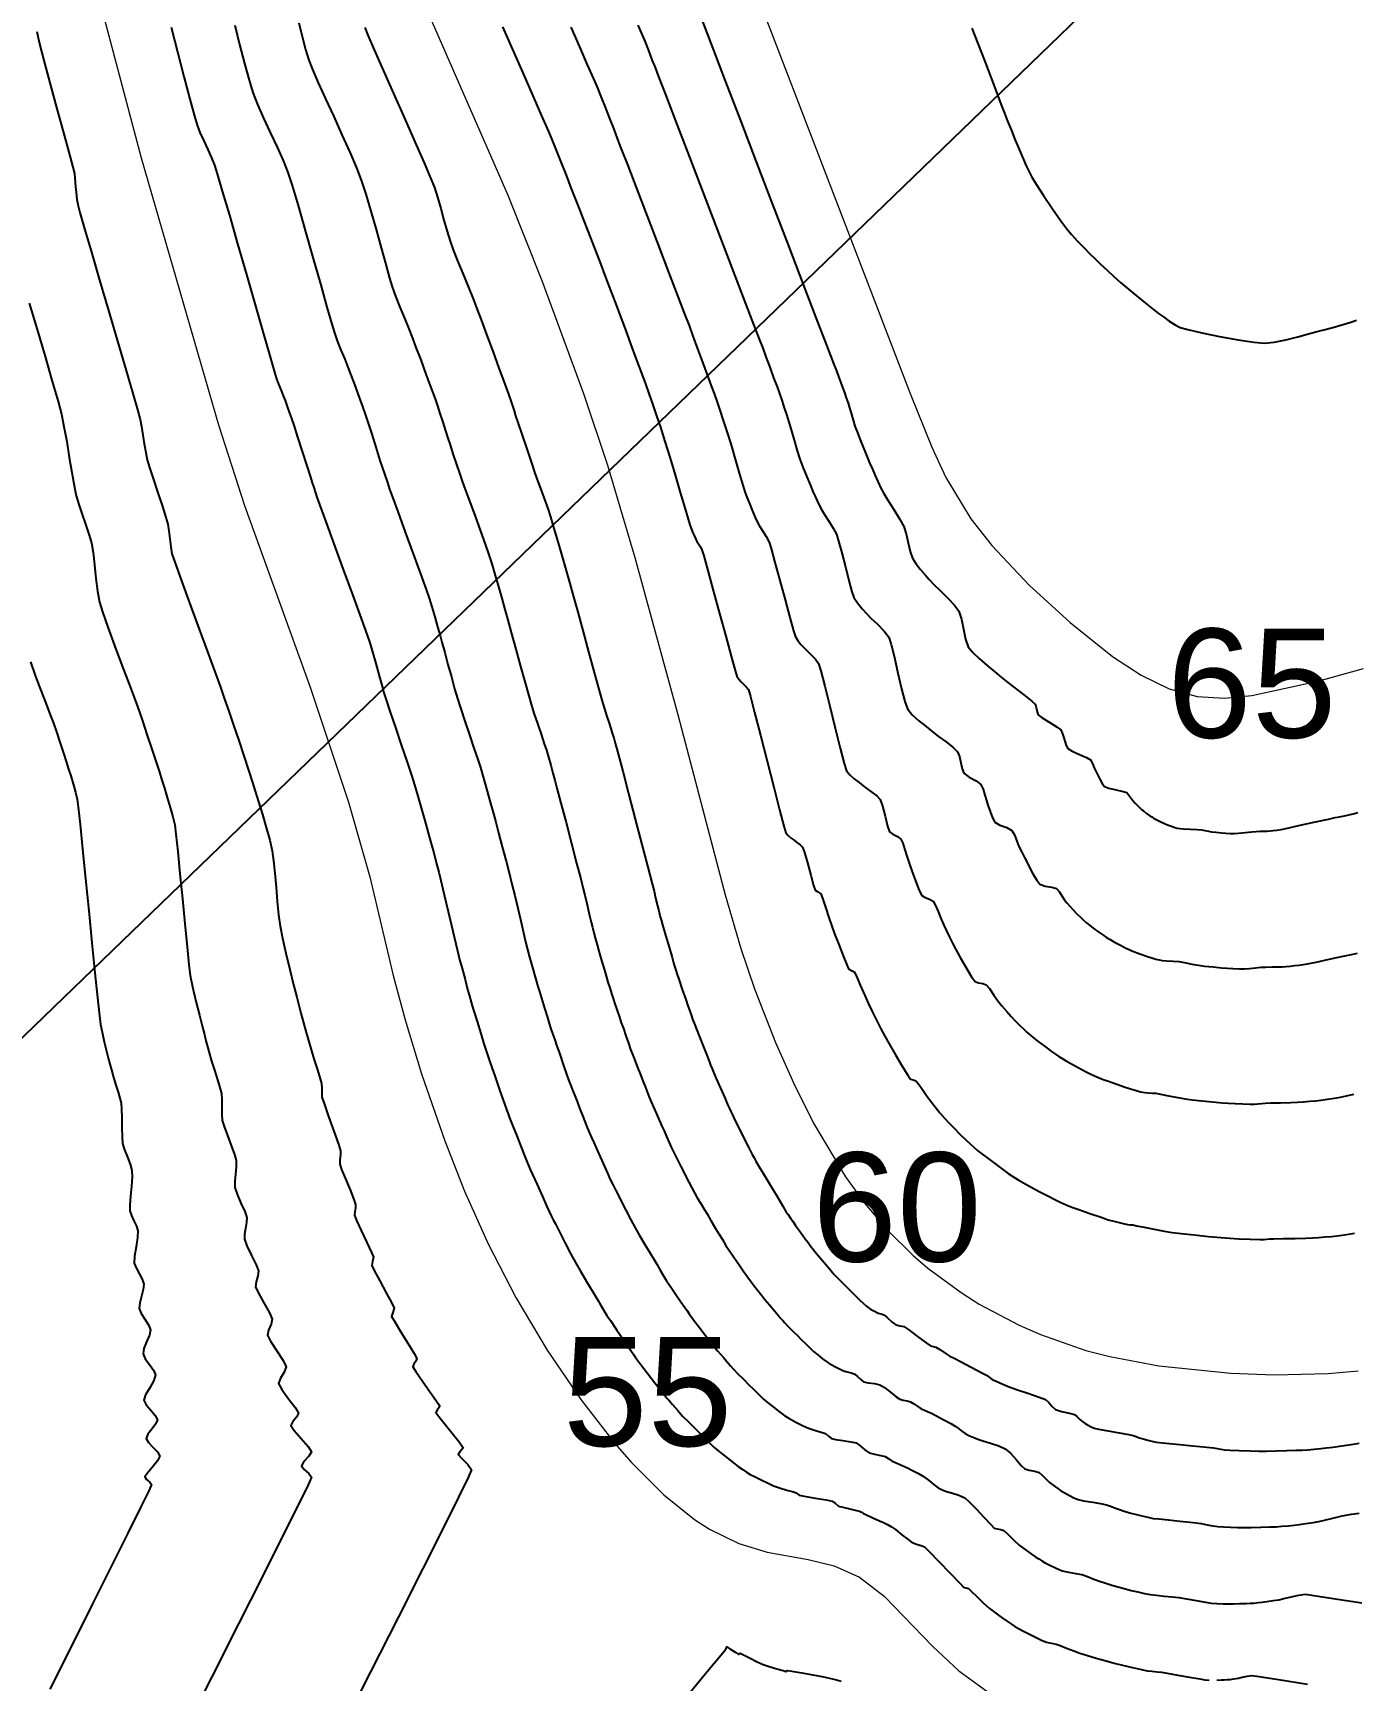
# Model space of a CAD drawing. Extents: x 27 to 849, y 0 to 853.
# Drawn here: x 385.1 to 446.5, y 422.9 to 499.6 of the extents above; entities that cross this region are included whole.
import ezdxf
from ezdxf.enums import TextEntityAlignment as Align

# ---------------------------------------------------------------- set-up
doc = ezdxf.new("R2010")
doc.units = 0
doc.header["$LTSCALE"] = 2
for name, color, linetype in [('Curva 1 m', 5, 'Continuous'), ('Curva Mestra', 1, 'Continuous'), ('TXT - TEXTO 01', 142, 'Continuous')]:
    doc.layers.add(name, color=color, linetype=linetype)
doc.styles.add('ARIAL', font='arial.ttf')

msp = doc.modelspace()

# ---------------------------------------------------------------- linework, layer by layer
at = {"extrusion": (-0.049704, 0.050571, 0.997483), "elevation": -45.882}
msp.add_lwpolyline([(-371.684, 250.552), (-374.359, -58.63), (-849.748, -54.517), (-847.073, 254.665)], close=True, dxfattribs=at)
at = {"layer": 'Curva 1 m', "linetype": 'Continuous', "lineweight": -3}
for points, elevation in [([(394.485, 499.919), (394.711, 499.017), (394.941, 498.127), (395.154, 497.347), (395.331, 496.774), (395.549, 496.215), (395.828, 495.581), (396.139, 494.911), (396.451, 494.241), (396.733, 493.608), (396.956, 493.051), (397.149, 492.456), (397.429, 491.517), (397.763, 490.358), (398.121, 489.102), (398.468, 487.873), (398.771, 486.796), (399, 485.994), (399.12, 485.592), (399.258, 485.221), (399.429, 484.794), (399.603, 484.369), (399.749, 484.001), (399.874, 483.673), (400.037, 483.24), (400.216, 482.76), (400.386, 482.293), (400.526, 481.898), (400.664, 481.482), (400.829, 480.965), (400.997, 480.431), (401.144, 479.965), (401.244, 479.648), (401.346, 479.339), (401.465, 478.981), (401.586, 478.622), (401.691, 478.315), (401.824, 477.946), (402.084, 477.233), (402.421, 476.311), (402.785, 475.315), (403.125, 474.38), (403.391, 473.643), (403.533, 473.237), (403.657, 472.841), (403.793, 472.378), (403.926, 471.914), (404.04, 471.514), (404.129, 471.19), (404.256, 470.719), (404.406, 470.161), (404.565, 469.577), (404.718, 469.026), (404.851, 468.57), (405, 468.1), (405.195, 467.514), (405.409, 466.879), (405.618, 466.263), (405.795, 465.733), (405.917, 465.357), (406.03, 464.982), (406.156, 464.545), (406.285, 464.087), (406.407, 463.648), (406.511, 463.27), (406.616, 462.881), (406.764, 462.321), (406.935, 461.669), (407.109, 461.003), (407.265, 460.399), (407.382, 459.937), (407.512, 459.401), (407.668, 458.746), (407.824, 458.084), (407.955, 457.526), (408.038, 457.182), (408.115, 456.886), (408.208, 456.538), (408.299, 456.203), (408.37, 455.943), (408.436, 455.711), (408.515, 455.442), (408.594, 455.174), (408.662, 454.943), (408.759, 454.624), (408.898, 454.167), (409.034, 453.722), (409.122, 453.44), (409.202, 453.201), (409.295, 452.928), (409.378, 452.69), (409.462, 452.444), (409.606, 452.022), (409.773, 451.535), (409.925, 451.096), (410.024, 450.818), (410.112, 450.586), (410.218, 450.317), (410.324, 450.049), (410.416, 449.818), (410.535, 449.514), (410.7, 449.091), (410.861, 448.681), (410.968, 448.414), (411.072, 448.174), (411.194, 447.902), (411.3, 447.664), (411.428, 447.377), (411.628, 446.927), (411.83, 446.476), (411.961, 446.189), (412.078, 445.949), (412.215, 445.677), (412.336, 445.439), (412.469, 445.176), (412.68, 444.763), (412.913, 444.313), (413.112, 443.941), (413.318, 443.584), (413.572, 443.16), (413.814, 442.76), (413.987, 442.474), (414.124, 442.242), (414.283, 441.972), (414.444, 441.703), (414.585, 441.474), (414.788, 441.167), (415.079, 440.737), (415.356, 440.331), (415.518, 440.097), (415.631, 439.937), (415.76, 439.756), (415.876, 439.599), (416.05, 439.371), (416.347, 438.986), (416.645, 438.602), (416.825, 438.372), (416.955, 438.215), (417.106, 438.037), (417.239, 437.881), (417.381, 437.715), (417.553, 437.515), (417.707, 437.343), (417.884, 437.161), (418.158, 436.888), (418.432, 436.616), (418.609, 436.44), (418.762, 436.286), (418.937, 436.11), (419.095, 435.96), (419.272, 435.813), (419.536, 435.601), (419.796, 435.398), (419.956, 435.275), (420.087, 435.186), (420.239, 435.089), (420.374, 435.008), (420.591, 434.893), (420.912, 434.732), (421.188, 434.607), (421.465, 434.518), (421.782, 434.43), (421.978, 434.365), (422.115, 434.246), (422.253, 434.13), (422.441, 434.092), (422.788, 434.041), (423.153, 433.983), (423.397, 433.923), (423.598, 433.789), (423.815, 433.607), (424.013, 433.47), (424.261, 433.397), (424.553, 433.34), (424.747, 433.295), (424.918, 433.191), (425.087, 433.08), (425.271, 432.995), (425.549, 432.873), (425.794, 432.76), (426.027, 432.645), (426.301, 432.502), (426.535, 432.367), (426.773, 432.189), (427.038, 431.974), (427.217, 431.837), (427.34, 431.775), (427.486, 431.714), (427.615, 431.663), (427.839, 431.595), (428.179, 431.49), (428.462, 431.368), (428.669, 431.18), (428.997, 430.837), (429.359, 430.448), (429.664, 430.122), (429.827, 429.965), (429.965, 429.921), (430.133, 429.891), (430.273, 429.849), (430.463, 429.682), (430.746, 429.402), (430.998, 429.165), (431.263, 428.962), (431.569, 428.742), (431.773, 428.601), (431.899, 428.523), (432.045, 428.437), (432.175, 428.365), (432.385, 428.253), (432.705, 428.092), (432.995, 427.969), (433.283, 427.904), (433.623, 427.852), (433.909, 427.796), (434.173, 427.704), (434.47, 427.584), (434.733, 427.485), (434.971, 427.409), (435.302, 427.309), (435.648, 427.208), (435.933, 427.13), (436.198, 427.063), (436.507, 426.989), (436.818, 426.92), (437.086, 426.868), (437.376, 426.833), (437.739, 426.8), (438.11, 426.768), (438.426, 426.733), (438.781, 426.673), (439.231, 426.589), (439.655, 426.51), (439.93, 426.466), (440.185, 426.449), (440.478, 426.441), (440.735, 426.438), (440.96, 426.44), (441.26, 426.446), (441.547, 426.454), (441.736, 426.461), (441.916, 426.474), (442.121, 426.492), (442.3, 426.511), (442.521, 426.54), (442.812, 426.583), (443.068, 426.624), (443.302, 426.678), (443.644, 426.763), (444.01, 426.842), (444.318, 426.88), (444.699, 426.831), (445.605, 426.691), (446.931, 426.479)], 57), ([(397.464, 500.019), (397.621, 499.382), (397.779, 498.785), (397.932, 498.288), (398.103, 497.855), (398.373, 497.235), (398.711, 496.485), (399.088, 495.659), (399.472, 494.812), (399.834, 494.001), (400.143, 493.279), (400.37, 492.703), (400.586, 492.053), (400.822, 491.264), (401.065, 490.405), (401.299, 489.551), (401.512, 488.772), (401.688, 488.141), (401.813, 487.73), (401.972, 487.295), (402.17, 486.795), (402.382, 486.274), (402.585, 485.775), (402.756, 485.344), (402.918, 484.916), (403.137, 484.331), (403.379, 483.676), (403.613, 483.042), (403.805, 482.517), (403.922, 482.19), (404.036, 481.844), (404.164, 481.441), (404.29, 481.037), (404.401, 480.69), (404.503, 480.38), (404.64, 479.966), (404.793, 479.508), (404.943, 479.063), (405.071, 478.69), (405.211, 478.302), (405.422, 477.728), (405.671, 477.054), (405.923, 476.367), (406.143, 475.755), (406.299, 475.304), (406.445, 474.84), (406.607, 474.299), (406.771, 473.732), (406.926, 473.189), (407.059, 472.721), (407.179, 472.289), (407.356, 471.644), (407.566, 470.874), (407.786, 470.067), (407.993, 469.311), (408.164, 468.694), (408.276, 468.304), (408.406, 467.896), (408.569, 467.408), (408.738, 466.91), (408.886, 466.471), (408.987, 466.163), (409.082, 465.842), (409.189, 465.468), (409.294, 465.094), (409.383, 464.771), (409.481, 464.403), (409.665, 463.703), (409.901, 462.801), (410.156, 461.827), (410.394, 460.911), (410.583, 460.182), (410.689, 459.771), (410.776, 459.414), (410.879, 458.978), (410.983, 458.536), (411.071, 458.164), (411.126, 457.935), (411.195, 457.671), (411.276, 457.371), (411.348, 457.108), (411.431, 456.819), (411.56, 456.377), (411.692, 455.925), (411.786, 455.608), (411.855, 455.376), (411.937, 455.107), (412.019, 454.838), (412.092, 454.607), (412.174, 454.361), (412.278, 454.057), (412.384, 453.746), (412.475, 453.482), (412.569, 453.207), (412.684, 452.869), (412.802, 452.526), (412.906, 452.233), (413.036, 451.895), (413.209, 451.453), (413.378, 451.027), (413.495, 450.733), (413.579, 450.517), (413.677, 450.265), (413.776, 450.013), (413.863, 449.797), (413.968, 449.554), (414.107, 449.24), (414.249, 448.924), (414.361, 448.672), (414.462, 448.445), (414.579, 448.18), (414.697, 447.915), (414.801, 447.689), (414.922, 447.442), (415.078, 447.13), (415.236, 446.816), (415.364, 446.564), (415.482, 446.332), (415.619, 446.063), (415.758, 445.795), (415.881, 445.566), (416.012, 445.339), (416.169, 445.076), (416.328, 444.813), (416.465, 444.587), (416.648, 444.278), (416.912, 443.833), (417.176, 443.39), (417.362, 443.088), (417.506, 442.867), (417.68, 442.61), (417.85, 442.363), (417.984, 442.169), (418.153, 441.93), (418.347, 441.659), (418.52, 441.423), (418.658, 441.24), (418.831, 441.015), (419.007, 440.79), (419.153, 440.605), (419.368, 440.347), (419.613, 440.058), (419.775, 439.869), (419.873, 439.753), (419.985, 439.622), (420.086, 439.51), (420.245, 439.348), (420.48, 439.114), (420.688, 438.908), (420.849, 438.746), (421.058, 438.537), (421.263, 438.333), (421.416, 438.188), (421.614, 438.023), (421.843, 437.844), (421.991, 437.731), (422.128, 437.639), (422.269, 437.553), (422.414, 437.476), (422.628, 437.369), (422.812, 437.286), (422.982, 437.235), (423.177, 437.184), (423.339, 437.124), (423.472, 437.016), (423.615, 436.875), (423.75, 436.773), (423.963, 436.728), (424.261, 436.692), (424.513, 436.634), (424.719, 436.502), (425, 436.285), (425.269, 436.073), (425.437, 435.955), (425.59, 435.911), (425.772, 435.879), (425.926, 435.838), (426.086, 435.746), (426.277, 435.617), (426.437, 435.516), (426.585, 435.445), (426.758, 435.371), (426.908, 435.303), (427.116, 435.197), (427.461, 435.016), (427.808, 434.831), (428.018, 434.712), (428.164, 434.601), (428.326, 434.467), (428.473, 434.359), (428.651, 434.271), (428.873, 434.176), (429.071, 434.097), (429.297, 434.027), (429.659, 433.921), (430.044, 433.792), (430.341, 433.655), (430.582, 433.445), (430.845, 433.153), (431.084, 432.878), (431.251, 432.72), (431.459, 432.654), (431.713, 432.608), (431.919, 432.546), (432.082, 432.415), (432.253, 432.238), (432.403, 432.09), (432.58, 431.954), (432.786, 431.806), (432.919, 431.714), (433.052, 431.633), (433.187, 431.556), (433.326, 431.483), (433.54, 431.375), (433.734, 431.292), (433.992, 431.237), (434.421, 431.16), (434.849, 431.085), (435.105, 431.033), (435.281, 430.972), (435.479, 430.892), (435.654, 430.826), (435.883, 430.754), (436.19, 430.663), (436.455, 430.589), (436.698, 430.528), (436.977, 430.464), (437.223, 430.415), (437.486, 430.385), (437.943, 430.34), (438.469, 430.29), (438.941, 430.244), (439.233, 430.212), (439.465, 430.172), (439.734, 430.119), (440.003, 430.068), (440.236, 430.033), (440.493, 430.015), (440.82, 430.003), (441.156, 429.995), (441.443, 429.992), (441.782, 429.995), (442.23, 430.004), (442.661, 430.016), (442.946, 430.027), (443.215, 430.046), (443.523, 430.073), (443.792, 430.102), (444.023, 430.132), (444.337, 430.176), (444.666, 430.226), (444.943, 430.271), (445.207, 430.331), (445.59, 430.427), (446.029, 430.531), (446.46, 430.616), (446.818, 430.655)], 58), ([(413.248, 499.922), (413.416, 499.529), (413.565, 499.163), (413.735, 498.735), (413.902, 498.307), (414.045, 497.939), (414.195, 497.551), (414.525, 496.691), (414.997, 495.461), (415.571, 493.967), (416.205, 492.312), (416.861, 490.602), (417.498, 488.941), (418.075, 487.434), (418.554, 486.184), (418.894, 485.297), (419.054, 484.876), (419.204, 484.477), (419.383, 483.996), (419.564, 483.505), (419.723, 483.074), (419.831, 482.773), (419.938, 482.466), (420.059, 482.108), (420.178, 481.749), (420.278, 481.44), (420.385, 481.077), (420.521, 480.597), (420.662, 480.108), (420.785, 479.717), (420.926, 479.343), (421.104, 478.899), (421.275, 478.488), (421.392, 478.214), (421.513, 477.942), (421.656, 477.635), (421.789, 477.369), (421.928, 477.142), (422.129, 476.833), (422.335, 476.504), (422.486, 476.217), (422.588, 475.901), (422.734, 475.358), (422.903, 474.706), (423.069, 474.063), (423.209, 473.546), (423.298, 473.273), (423.463, 473.023), (423.683, 472.755), (423.884, 472.525), (424.089, 472.32), (424.393, 472.03), (424.702, 471.712), (424.92, 471.423), (425.036, 471.081), (425.184, 470.482), (425.349, 469.755), (425.516, 469.029), (425.668, 468.431), (425.791, 468.089), (426.013, 467.819), (426.327, 467.536), (426.659, 467.267), (426.939, 467.04), (427.233, 466.812), (427.592, 466.55), (427.92, 466.296), (428.124, 466.092), (428.212, 465.87), (428.273, 465.581), (428.332, 465.298), (428.416, 465.092), (428.658, 464.908), (428.982, 464.735), (429.21, 464.572), (429.315, 464.352), (429.395, 464.07), (429.466, 463.822), (429.537, 463.605), (429.634, 463.308), (429.745, 463.018), (429.858, 462.822), (430.097, 462.684), (430.412, 462.567), (430.648, 462.437), (430.776, 462.221), (430.884, 461.936), (430.98, 461.687), (431.094, 461.448), (431.231, 461.174), (431.355, 460.937), (431.471, 460.715), (431.634, 460.409), (431.807, 460.116), (431.953, 459.937), (432.197, 459.847), (432.509, 459.791), (432.731, 459.724), (432.858, 459.584), (432.98, 459.393), (433.089, 459.226), (433.215, 459.069), (433.367, 458.889), (433.503, 458.735), (433.665, 458.569), (433.857, 458.38), (433.989, 458.255), (434.124, 458.136), (434.263, 458.02), (434.437, 457.89), (434.697, 457.698), (434.879, 457.567), (435.048, 457.457), (435.219, 457.353), (435.429, 457.238), (435.742, 457.071), (435.96, 456.959), (436.085, 456.9), (436.23, 456.837), (436.358, 456.784), (436.599, 456.697), (436.957, 456.572), (437.205, 456.489), (437.345, 456.448), (437.507, 456.404), (437.65, 456.373), (437.858, 456.359), (438.155, 456.346), (438.417, 456.327), (438.689, 456.279), (439.03, 456.21), (439.331, 456.155), (439.613, 456.121), (440.012, 456.079), (440.405, 456.041), (440.671, 456.019), (440.929, 456.004), (441.224, 455.993), (441.475, 455.991), (441.717, 456.011), (441.991, 456.043), (442.233, 456.066), (442.453, 456.074), (442.753, 456.079), (443.043, 456.084), (443.235, 456.089), (443.414, 456.102), (443.619, 456.12), (443.798, 456.139), (444.019, 456.168), (444.31, 456.211), (444.566, 456.252), (444.808, 456.303), (445.221, 456.393), (445.702, 456.499), (446.146, 456.598), (446.451, 456.664), (446.74, 456.723)], 63), ([(416.25, 500.078), (416.728, 498.834), (417.327, 497.27), (418.015, 495.477), (418.755, 493.547), (419.514, 491.569), (420.255, 489.636), (420.944, 487.839), (421.546, 486.268), (422.026, 485.014), (422.35, 484.169), (422.482, 483.825), (422.578, 483.567), (422.692, 483.26), (422.798, 482.973), (422.87, 482.773), (422.944, 482.562), (423.025, 482.32), (423.094, 482.107), (423.167, 481.854), (423.259, 481.529), (423.347, 481.245), (423.449, 480.979), (423.628, 480.53), (423.837, 480.013), (424.029, 479.545), (424.157, 479.241), (424.274, 478.978), (424.413, 478.673), (424.557, 478.37), (424.687, 478.114), (424.875, 477.803), (425.15, 477.375), (425.426, 476.933), (425.616, 476.579), (425.726, 476.234), (425.823, 475.815), (425.918, 475.409), (426.022, 475.107), (426.176, 474.862), (426.386, 474.593), (426.609, 474.331), (426.803, 474.109), (427.01, 473.895), (427.322, 473.593), (427.669, 473.251), (427.979, 472.917), (428.185, 472.639), (428.311, 472.268), (428.398, 471.801), (428.486, 471.337), (428.62, 470.973), (428.827, 470.716), (429.139, 470.418), (429.501, 470.109), (429.857, 469.817), (430.151, 469.574), (430.466, 469.318), (430.863, 469.009), (431.262, 468.701), (431.578, 468.45), (431.732, 468.31), (431.785, 468.154), (431.822, 467.961), (431.878, 467.81), (432.067, 467.668), (432.413, 467.453), (432.756, 467.243), (432.936, 467.116), (433.01, 466.936), (433.064, 466.741), (433.111, 466.589), (433.177, 466.392), (433.26, 466.241), (433.453, 466.13), (433.794, 465.975), (434.131, 465.825), (434.313, 465.727), (434.405, 465.549), (434.479, 465.352), (434.57, 465.165), (434.666, 464.977), (434.742, 464.824), (434.849, 464.624), (434.965, 464.477), (435.168, 464.402), (435.506, 464.318), (435.833, 464.242), (436.003, 464.193), (436.097, 464.076), (436.182, 463.944), (436.282, 463.822), (436.389, 463.699), (436.525, 463.563), (436.632, 463.459), (436.7, 463.399), (436.769, 463.341), (436.921, 463.229), (437.077, 463.115), (437.162, 463.06), (437.247, 463.008), (437.43, 462.909), (437.618, 462.811), (437.717, 462.766), (437.817, 462.723), (437.933, 462.682), (438.12, 462.617), (438.24, 462.576), (438.351, 462.545), (438.463, 462.518), (438.623, 462.508), (438.943, 462.49), (439.279, 462.472), (439.484, 462.457), (439.63, 462.431), (439.796, 462.397), (439.941, 462.37), (440.146, 462.346), (440.417, 462.319), (440.611, 462.302), (440.813, 462.292), (441.014, 462.289), (441.198, 462.304), (441.509, 462.337), (441.825, 462.37), (442.024, 462.388), (442.198, 462.394), (442.396, 462.397), (442.525, 462.4), (442.666, 462.411), (442.806, 462.425), (442.984, 462.449), (443.19, 462.481), (443.475, 462.542), (444.071, 462.672), (444.776, 462.827), (445.388, 462.961), (445.703, 463.03), (445.902, 463.07), (446.13, 463.116), (446.328, 463.158), (446.527, 463.205), (446.754, 463.263)], 64), ([(385.277, 499.618), (385.385, 499.115), (385.597, 498.277), (385.876, 497.225), (386.186, 496.081), (386.492, 494.966), (386.757, 494.001), (386.947, 493.309), (387.025, 493.01), (387.045, 492.812), (387.057, 492.585), (387.07, 492.385), (387.098, 492.136), (387.142, 491.802), (387.191, 491.51), (387.28, 491.189), (387.498, 490.435), (387.814, 489.354), (388.194, 488.052), (388.608, 486.637), (389.024, 485.213), (389.411, 483.887), (389.736, 482.767), (389.968, 481.957), (390.076, 481.565), (390.144, 481.228), (390.21, 480.833), (390.276, 480.42), (390.344, 480.026), (390.415, 479.69), (390.523, 479.322), (390.7, 478.773), (390.909, 478.14), (391.116, 477.518), (391.282, 477.003), (391.373, 476.69), (391.424, 476.374), (391.464, 476.002), (391.505, 475.63), (391.56, 475.315), (391.674, 474.968), (391.925, 474.266), (392.271, 473.315), (392.673, 472.222), (393.088, 471.091), (393.478, 470.031), (393.8, 469.146), (394.015, 468.544), (394.206, 467.988), (394.43, 467.327), (394.669, 466.613), (394.906, 465.898), (395.124, 465.233), (395.307, 464.67), (395.436, 464.26), (395.592, 463.76), (395.771, 463.18), (395.952, 462.571), (396.112, 461.986), (396.229, 461.478), (396.295, 461.021), (396.352, 460.44), (396.405, 459.791), (396.46, 459.127), (396.52, 458.505), (396.591, 457.978), (396.703, 457.416), (396.863, 456.714), (397.045, 455.961), (397.224, 455.248), (397.373, 454.666), (397.466, 454.304), (397.565, 453.922), (397.682, 453.477), (397.803, 453.033), (397.909, 452.652), (398.018, 452.291), (398.171, 451.804), (398.331, 451.298), (398.46, 450.877), (398.522, 450.648), (398.533, 450.45), (398.531, 450.221), (398.544, 450.023), (398.643, 449.717), (398.853, 449.121), (399.1, 448.429), (399.309, 447.833), (399.405, 447.527), (399.401, 447.329), (399.376, 447.1), (399.374, 446.902), (399.46, 446.658), (399.64, 446.211), (399.852, 445.698), (400.03, 445.259), (400.111, 445.03), (400.1, 444.871), (400.066, 444.688), (400.057, 444.53), (400.155, 444.285), (400.372, 443.81), (400.628, 443.261), (400.843, 442.793), (400.937, 442.564), (400.901, 442.376), (400.866, 442.189), (400.978, 441.954), (401.234, 441.472), (401.537, 440.909), (401.791, 440.427), (401.901, 440.192), (401.843, 440.003), (401.787, 439.816), (401.913, 439.586), (402.202, 439.116), (402.545, 438.565), (402.832, 438.093), (402.954, 437.86), (402.908, 437.736), (402.819, 437.592), (402.774, 437.469), (402.907, 437.247), (403.215, 436.801), (403.582, 436.283), (403.838, 435.918), (403.969, 435.723), (404.013, 435.649), (404.019, 435.633), (404.014, 435.608), (403.981, 435.551), (403.904, 435.456), (403.844, 435.345), (403.977, 435.155), (404.291, 434.762), (404.665, 434.3), (404.926, 433.972), (405.059, 433.795), (405.104, 433.726), (405.11, 433.709), (405.104, 433.682), (405.06, 433.617), (404.959, 433.511), (404.879, 433.385), (405.037, 433.209), (405.33, 432.928), (405.503, 432.668), (405.347, 432.322), (404.894, 431.398), (404.178, 429.964), (403.236, 428.086), (402.101, 425.834), (400.808, 423.276), (399.393, 420.48)], 54), ([(391.52, 499.817), (391.816, 498.675), (392.118, 497.518), (392.392, 496.477), (392.607, 495.682), (392.73, 495.26), (392.865, 494.92), (393.04, 494.531), (393.228, 494.126), (393.404, 493.738), (393.542, 493.399), (393.666, 493.002), (393.906, 492.19), (394.233, 491.067), (394.616, 489.74), (395.026, 488.316), (395.433, 486.901), (395.806, 485.6), (396.117, 484.521), (396.334, 483.77), (396.427, 483.453), (396.524, 483.199), (396.641, 482.911), (396.742, 482.658), (396.823, 482.444), (396.93, 482.158), (397.04, 481.86), (397.131, 481.607), (397.231, 481.299), (397.409, 480.743), (397.624, 480.067), (397.835, 479.401), (398.004, 478.871), (398.088, 478.607), (398.158, 478.394), (398.239, 478.152), (398.312, 477.94), (398.432, 477.608), (398.711, 476.839), (399.096, 475.78), (399.535, 474.573), (399.974, 473.365), (400.361, 472.298), (400.643, 471.518), (400.767, 471.169), (400.852, 470.896), (400.942, 470.583), (401.021, 470.308), (401.095, 470.035), (401.204, 469.631), (401.322, 469.198), (401.426, 468.836), (401.53, 468.515), (401.72, 467.945), (401.964, 467.218), (402.23, 466.425), (402.487, 465.655), (402.703, 465.001), (402.847, 464.552), (403.005, 464.022), (403.19, 463.382), (403.374, 462.728), (403.533, 462.158), (403.64, 461.769), (403.743, 461.385), (403.861, 460.937), (403.977, 460.489), (404.075, 460.103), (404.171, 459.707), (404.327, 459.051), (404.512, 458.265), (404.698, 457.479), (404.854, 456.824), (404.95, 456.429), (405.061, 456.004), (405.2, 455.488), (405.324, 455.03), (405.393, 454.777), (405.439, 454.618), (405.492, 454.436), (405.539, 454.277), (405.615, 454.027), (405.763, 453.543), (405.934, 452.984), (406.08, 452.507), (406.152, 452.273), (406.215, 452.086), (406.28, 451.898), (406.378, 451.613), (406.583, 451.015), (406.826, 450.31), (407.036, 449.704), (407.141, 449.402), (407.202, 449.242), (407.274, 449.061), (407.337, 448.902), (407.43, 448.666), (407.607, 448.215), (407.811, 447.694), (407.986, 447.25), (408.074, 447.03), (408.156, 446.842), (408.24, 446.655), (408.344, 446.422), (408.555, 445.949), (408.802, 445.396), (409.015, 444.922), (409.12, 444.689), (409.213, 444.501), (409.308, 444.314), (409.407, 444.118), (409.61, 443.718), (409.867, 443.217), (410.128, 442.716), (410.342, 442.317), (410.568, 441.925), (410.856, 441.44), (411.148, 440.956), (411.385, 440.564), (411.509, 440.36), (411.604, 440.2), (411.711, 440.018), (411.808, 439.86), (411.965, 439.625), (412.27, 439.175), (412.62, 438.659), (412.915, 438.226), (413.052, 438.024), (413.141, 437.899), (413.231, 437.775), (413.375, 437.588), (413.681, 437.192), (414.042, 436.725), (414.35, 436.328), (414.497, 436.139), (414.6, 436.016), (414.704, 435.894), (414.851, 435.721), (415.101, 435.43), (415.327, 435.176), (415.579, 434.919), (415.969, 434.529), (416.339, 434.162), (416.53, 433.973), (416.65, 433.851), (416.773, 433.732), (416.961, 433.579), (417.319, 433.292), (417.692, 432.997), (417.922, 432.819), (418.096, 432.701), (418.299, 432.571), (418.479, 432.462), (418.675, 432.357), (418.977, 432.203), (419.302, 432.045), (419.565, 431.928), (419.841, 431.834), (420.185, 431.731), (420.482, 431.646), (420.618, 431.606), (420.687, 431.546), (420.755, 431.488), (420.991, 431.446), (421.493, 431.361), (422.008, 431.27), (422.282, 431.212), (422.436, 431.1), (422.59, 430.985), (422.777, 430.933), (423.102, 430.857), (423.415, 430.787), (423.567, 430.751), (423.653, 430.699), (423.738, 430.644), (423.883, 430.578), (424.182, 430.444), (424.495, 430.303), (424.68, 430.218), (424.868, 430.124), (425.051, 430.021), (425.228, 429.888), (425.529, 429.653), (425.818, 429.425), (425.961, 429.315), (426.059, 429.27), (426.16, 429.228), (426.263, 429.198), (426.437, 429.144), (426.583, 429.081), (426.806, 428.864), (427.256, 428.401), (427.775, 427.859), (428.209, 427.406), (428.403, 427.21), (428.514, 427.181), (428.626, 427.152), (428.755, 427.032), (429.025, 426.77), (429.336, 426.472), (429.593, 426.241), (429.845, 426.044), (430.155, 425.817), (430.443, 425.614), (430.626, 425.489), (430.794, 425.384), (430.989, 425.269), (431.162, 425.173), (431.378, 425.063), (431.72, 424.894), (432.056, 424.733), (432.256, 424.645), (432.399, 424.613), (432.567, 424.587), (432.713, 424.559), (432.893, 424.494), (433.195, 424.376), (433.531, 424.245), (433.811, 424.143), (434.129, 424.042), (434.57, 423.909), (435.032, 423.775), (435.411, 423.671), (435.798, 423.576), (436.266, 423.467), (436.691, 423.374), (436.949, 423.322), (437.161, 423.297), (437.405, 423.276), (437.618, 423.254), (437.885, 423.209), (438.37, 423.121), (438.923, 423.021), (439.391, 422.937), (439.624, 422.898), (439.825, 422.887)], 56), ([(400.533, 499.801), (400.676, 499.454), (400.977, 498.763), (401.39, 497.824), (401.873, 496.733), (402.381, 495.585), (402.87, 494.478), (403.297, 493.506), (403.616, 492.766), (403.784, 492.355), (403.927, 491.91), (404.075, 491.388), (404.222, 490.839), (404.367, 490.315), (404.505, 489.868), (404.653, 489.465), (404.858, 488.943), (405.096, 488.352), (405.342, 487.745), (405.573, 487.173), (405.763, 486.687), (405.948, 486.197), (406.202, 485.516), (406.49, 484.737), (406.78, 483.952), (407.037, 483.253), (407.227, 482.732), (407.318, 482.482), (407.396, 482.243), (407.481, 481.971), (407.557, 481.732), (407.66, 481.421), (407.854, 480.837), (408.087, 480.142), (408.304, 479.497), (408.451, 479.065), (408.593, 478.673), (408.761, 478.22), (408.928, 477.765), (409.065, 477.372), (409.174, 477.023), (409.336, 476.481), (409.529, 475.824), (409.732, 475.128), (409.923, 474.47), (410.078, 473.927), (410.22, 473.422), (410.43, 472.659), (410.684, 471.735), (410.955, 470.746), (411.219, 469.786), (411.448, 468.951), (411.617, 468.337), (411.701, 468.039), (411.786, 467.776), (411.89, 467.465), (411.989, 467.172), (412.056, 466.968), (412.122, 466.747), (412.193, 466.494), (412.255, 466.272), (412.341, 465.942), (412.539, 465.186), (412.812, 464.146), (413.121, 462.961), (413.431, 461.773), (413.705, 460.724), (413.905, 459.954), (413.996, 459.606), (414.073, 459.284), (414.159, 458.92), (414.214, 458.687), (414.249, 458.555), (414.289, 458.406), (414.325, 458.274), (414.394, 458.037), (414.532, 457.561), (414.695, 457.004), (414.836, 456.523), (414.909, 456.274), (414.957, 456.114), (415.012, 455.932), (415.062, 455.773), (415.152, 455.506), (415.313, 455.036), (415.475, 454.559), (415.573, 454.273), (415.641, 454.074), (415.718, 453.847), (415.789, 453.649), (415.889, 453.39), (416.077, 452.91), (416.294, 452.36), (416.479, 451.889), (416.573, 451.649), (416.631, 451.5), (416.698, 451.33), (416.758, 451.181), (416.875, 450.913), (417.087, 450.434), (417.301, 449.953), (417.422, 449.681), (417.491, 449.524), (417.57, 449.346), (417.642, 449.19), (417.775, 448.919), (418.014, 448.441), (418.255, 447.962), (418.392, 447.69), (418.473, 447.53), (418.566, 447.348), (418.651, 447.19), (418.741, 447.034), (418.848, 446.857), (418.942, 446.701), (419.089, 446.455), (419.374, 445.977), (419.706, 445.422), (419.991, 444.945), (420.138, 444.701), (420.236, 444.554), (420.349, 444.387), (420.45, 444.242), (420.585, 444.051), (420.808, 443.741), (421.03, 443.432), (421.165, 443.247), (421.264, 443.116), (421.379, 442.967), (421.481, 442.838), (421.643, 442.644), (421.917, 442.32), (422.18, 442.009), (422.31, 441.856), (422.387, 441.766), (422.466, 441.677), (422.598, 441.544), (422.767, 441.376), (422.942, 441.201), (423.255, 440.89), (423.567, 440.582), (423.738, 440.416), (423.902, 440.282), (424.025, 440.187), (424.094, 440.142), (424.164, 440.098), (424.286, 440.036), (424.436, 439.964), (424.569, 439.927), (424.699, 439.884), (424.844, 439.759), (425.077, 439.549), (425.247, 439.415), (425.437, 439.379), (425.629, 439.346), (425.854, 439.19), (426.263, 438.885), (426.662, 438.584), (426.861, 438.439), (426.983, 438.41), (427.105, 438.381), (427.292, 438.267), (427.599, 438.07), (427.786, 437.952), (427.903, 437.898), (428.022, 437.845), (428.265, 437.717), (428.759, 437.456), (429.254, 437.193), (429.502, 437.058), (429.616, 436.969), (429.73, 436.881), (429.914, 436.795), (430.236, 436.653), (430.526, 436.532), (430.861, 436.417), (431.4, 436.239), (431.925, 436.061), (432.219, 435.943), (432.369, 435.8), (432.524, 435.613), (432.674, 435.475), (432.953, 435.386), (433.334, 435.303), (433.566, 435.243), (433.691, 435.133), (433.808, 435.015), (433.954, 434.905), (434.066, 434.827), (434.133, 434.787), (434.2, 434.748), (434.317, 434.687), (434.473, 434.616), (434.684, 434.573), (435.128, 434.49), (435.65, 434.394), (436.093, 434.312), (436.302, 434.271), (436.439, 434.22), (436.576, 434.167), (436.763, 434.11), (436.976, 434.049), (437.168, 434.002), (437.361, 433.962), (437.666, 433.929), (438.31, 433.864), (439.069, 433.789), (439.72, 433.724), (440.04, 433.691), (440.2, 433.662), (440.382, 433.627), (440.542, 433.601), (440.79, 433.587), (441.236, 433.569), (441.738, 433.554), (442.151, 433.546), (442.495, 433.548), (442.955, 433.557), (443.443, 433.568), (443.872, 433.581), (444.155, 433.593), (444.416, 433.61), (444.72, 433.636), (445.023, 433.664), (445.283, 433.692), (445.592, 433.732), (446.01, 433.792), (446.448, 433.858), (446.818, 433.919)], 59), ([(406.942, 499.844), (407.406, 498.787), (407.888, 497.69), (408.351, 496.632), (408.76, 495.697), (409.079, 494.963), (409.271, 494.514), (409.462, 494.045), (409.679, 493.504), (409.907, 492.927), (410.133, 492.348), (410.345, 491.805), (410.529, 491.333), (410.703, 490.883), (410.931, 490.294), (411.192, 489.615), (411.469, 488.895), (411.741, 488.183), (411.991, 487.528), (412.198, 486.979), (412.404, 486.431), (412.647, 485.78), (412.908, 485.077), (413.169, 484.373), (413.409, 483.72), (413.61, 483.17), (413.753, 482.773), (413.92, 482.293), (414.11, 481.735), (414.307, 481.15), (414.491, 480.59), (414.647, 480.107), (414.796, 479.613), (414.999, 478.926), (415.22, 478.167), (415.426, 477.456), (415.584, 476.914), (415.66, 476.661), (415.727, 476.487), (415.807, 476.292), (415.863, 476.16), (415.927, 476.018), (415.995, 475.878), (416.061, 475.773), (416.154, 475.627), (416.227, 475.495), (416.309, 475.213), (416.496, 474.539), (416.752, 473.602), (417.043, 472.536), (417.333, 471.472), (417.588, 470.541), (417.772, 469.875), (417.85, 469.607), (417.941, 469.478), (418.045, 469.357), (418.144, 469.26), (418.285, 469.122), (418.391, 468.99), (418.481, 468.675), (418.68, 467.916), (418.951, 466.86), (419.259, 465.656), (419.567, 464.452), (419.84, 463.397), (420.04, 462.637), (420.132, 462.323), (420.239, 462.201), (420.385, 462.078), (420.515, 461.973), (420.647, 461.876), (420.798, 461.767), (420.91, 461.657), (420.994, 461.414), (421.133, 460.925), (421.289, 460.357), (421.423, 459.878), (421.494, 459.657), (421.625, 459.57), (421.758, 459.484), (421.837, 459.28), (421.977, 458.86), (422.135, 458.377), (422.269, 457.984), (422.403, 457.628), (422.596, 457.122), (422.801, 456.594), (422.97, 456.172), (423.054, 455.984), (423.185, 455.92), (423.317, 455.856), (423.414, 455.657), (423.596, 455.236), (423.805, 454.75), (423.981, 454.356), (424.147, 454.009), (424.346, 453.604), (424.55, 453.199), (424.732, 452.856), (424.934, 452.5), (425.233, 451.992), (425.55, 451.461), (425.808, 451.039), (425.928, 450.856), (426.057, 450.82), (426.187, 450.785), (426.29, 450.652), (426.487, 450.372), (426.713, 450.049), (426.903, 449.789), (427.084, 449.563), (427.305, 449.296), (427.532, 449.031), (427.731, 448.807), (427.961, 448.57), (428.251, 448.282), (428.524, 448.017), (428.703, 447.847), (428.874, 447.694), (429.073, 447.524), (429.251, 447.378), (429.482, 447.203), (429.857, 446.925), (430.237, 446.647), (430.483, 446.472), (430.697, 446.331), (430.944, 446.175), (431.163, 446.043), (431.444, 445.889), (431.895, 445.647), (432.351, 445.406), (432.644, 445.255), (432.895, 445.138), (433.184, 445.011), (433.44, 444.906), (433.763, 444.788), (434.28, 444.606), (434.8, 444.427), (435.134, 444.316), (435.458, 444.226), (435.823, 444.132), (436.025, 444.084), (436.153, 444.076), (436.281, 444.069), (436.444, 444.037), (436.805, 443.965), (437.269, 443.874), (437.735, 443.786), (438.109, 443.724), (438.535, 443.671), (439.141, 443.606), (439.802, 443.54), (440.393, 443.485), (440.789, 443.453), (441.213, 443.432), (441.735, 443.413), (442.185, 443.401), (442.398, 443.397), (442.524, 443.409), (442.651, 443.422), (442.85, 443.427), (443.291, 443.435), (443.834, 443.446), (444.335, 443.458), (444.654, 443.469), (444.916, 443.486), (445.219, 443.512), (445.522, 443.54), (445.782, 443.568), (446.125, 443.614), (446.599, 443.683)], 61), ([(410.126, 499.815), (410.527, 498.9), (410.889, 498.072), (411.174, 497.417), (411.344, 497.022), (411.519, 496.592), (411.718, 496.093), (411.923, 495.569), (412.119, 495.068), (412.287, 494.636), (412.457, 494.197), (412.772, 493.377), (413.193, 492.281), (413.678, 491.018), (414.185, 489.694), (414.675, 488.416), (415.106, 487.291), (415.437, 486.426), (415.626, 485.928), (415.809, 485.44), (416.027, 484.855), (416.257, 484.235), (416.477, 483.64), (416.663, 483.133), (416.792, 482.773), (416.917, 482.413), (417.06, 481.995), (417.207, 481.556), (417.346, 481.136), (417.462, 480.773), (417.597, 480.325), (417.776, 479.71), (417.963, 479.062), (418.123, 478.511), (418.222, 478.189), (418.316, 477.94), (418.435, 477.643), (418.549, 477.37), (418.627, 477.187), (418.708, 477.006), (418.803, 476.801), (418.892, 476.623), (419.027, 476.408), (419.212, 476.119), (419.357, 475.856), (419.45, 475.551), (419.626, 474.911), (419.852, 474.073), (420.093, 473.172), (420.317, 472.342), (420.488, 471.72), (420.574, 471.44), (420.684, 471.273), (420.831, 471.094), (420.965, 470.941), (421.101, 470.804), (421.304, 470.611), (421.51, 470.399), (421.655, 470.206), (421.76, 469.869), (421.945, 469.155), (422.179, 468.214), (422.429, 467.198), (422.664, 466.257), (422.852, 465.543), (422.961, 465.206), (423.11, 465.026), (423.319, 464.837), (423.54, 464.658), (423.727, 464.507), (423.917, 464.364), (424.145, 464.205), (424.362, 464.039), (424.517, 463.875), (424.633, 463.568), (424.754, 463.092), (424.867, 462.633), (424.955, 462.375), (425.112, 462.256), (425.325, 462.146), (425.484, 462.028), (425.57, 461.841), (425.672, 461.53), (425.776, 461.186), (425.868, 460.903), (425.992, 460.558), (426.166, 460.082), (426.338, 459.641), (426.456, 459.403), (426.614, 459.312), (426.823, 459.236), (426.982, 459.146), (427.084, 458.968), (427.217, 458.655), (427.358, 458.307), (427.481, 458.021), (427.605, 457.762), (427.754, 457.458), (427.907, 457.154), (428.043, 456.896), (428.236, 456.549), (428.512, 456.066), (428.778, 455.623), (428.94, 455.396), (429.097, 455.341), (429.299, 455.307), (429.459, 455.254), (429.614, 455.069), (429.815, 454.77), (429.996, 454.508), (430.185, 454.273), (430.412, 454.003), (430.617, 453.771), (430.79, 453.593), (431.007, 453.377), (431.212, 453.178), (431.346, 453.051), (431.474, 452.936), (431.624, 452.808), (431.757, 452.699), (431.93, 452.568), (432.211, 452.36), (432.496, 452.151), (432.681, 452.019), (432.841, 451.914), (433.027, 451.797), (433.191, 451.698), (433.402, 451.582), (433.74, 451.401), (434.082, 451.22), (434.302, 451.107), (434.49, 451.019), (434.707, 450.924), (434.899, 450.845), (435.141, 450.756), (435.529, 450.62), (435.919, 450.486), (436.169, 450.403), (436.391, 450.339), (436.644, 450.272), (436.838, 450.229), (437, 450.215), (437.186, 450.209), (437.349, 450.198), (437.568, 450.158), (437.947, 450.082), (438.369, 450), (438.72, 449.939), (439.039, 449.9), (439.494, 449.851), (439.989, 449.802), (440.433, 449.76), (440.73, 449.736), (441.035, 449.72), (441.403, 449.705), (441.736, 449.696), (441.937, 449.694), (442.098, 449.707), (442.281, 449.729), (442.442, 449.744), (442.702, 449.751), (443.159, 449.76), (443.633, 449.769), (443.944, 449.779), (444.214, 449.798), (444.521, 449.825), (444.79, 449.854), (445.022, 449.884), (445.336, 449.928), (445.665, 449.977), (445.942, 450.024), (446.219, 450.08), (446.558, 450.155)], 62), ([(428.792, 499.776), (429.37, 498.265), (429.836, 497.046), (430.159, 496.202), (430.307, 495.817), (430.452, 495.451), (430.628, 495.01), (430.809, 494.561), (430.968, 494.172), (431.077, 493.911), (431.187, 493.66), (431.318, 493.369), (431.454, 493.081), (431.581, 492.839), (431.779, 492.521), (432.129, 491.987), (432.542, 491.37), (432.931, 490.806), (433.208, 490.429), (433.432, 490.165), (433.703, 489.868), (433.994, 489.564), (434.276, 489.276), (434.522, 489.031), (434.776, 488.787), (435.08, 488.504), (435.403, 488.21), (435.713, 487.933), (435.979, 487.701), (436.26, 487.466), (436.602, 487.188), (436.953, 486.907), (437.264, 486.664), (437.482, 486.498), (437.708, 486.332), (437.974, 486.142), (438.245, 485.965), (438.489, 485.839), (438.837, 485.744), (439.494, 485.597), (440.32, 485.429), (441.175, 485.272), (441.918, 485.157), (442.41, 485.116), (442.864, 485.164), (443.406, 485.274), (443.961, 485.412), (444.451, 485.544), (444.801, 485.638), (445.166, 485.732), (445.59, 485.846), (446.012, 485.966), (446.373, 486.076), (446.69, 486.182)], 66), ([(384.919, 486.972), (385.284, 485.742), (385.656, 484.488), (385.994, 483.332), (386.261, 482.4), (386.417, 481.815), (386.537, 481.237), (386.662, 480.539), (386.786, 479.798), (386.904, 479.089), (387.009, 478.486), (387.096, 478.065), (387.215, 477.656), (387.374, 477.186), (387.545, 476.696), (387.701, 476.225), (387.814, 475.815), (387.889, 475.363), (387.954, 474.788), (388.02, 474.165), (388.094, 473.566), (388.187, 473.065), (388.329, 472.604), (388.578, 471.895), (388.893, 471.035), (389.236, 470.118), (389.566, 469.241), (389.843, 468.499), (390.029, 467.987), (390.199, 467.491), (390.399, 466.898), (390.609, 466.268), (390.809, 465.663), (390.977, 465.144), (391.095, 464.774), (391.212, 464.399), (391.346, 463.964), (391.482, 463.507), (391.602, 463.068), (391.689, 462.687), (391.746, 462.254), (391.831, 461.459), (391.933, 460.419), (392.045, 459.253), (392.158, 458.079), (392.263, 457.014), (392.351, 456.178), (392.414, 455.687), (392.522, 455.147), (392.675, 454.492), (392.839, 453.831), (392.982, 453.275), (393.07, 452.932), (393.144, 452.645), (393.232, 452.311), (393.322, 451.978), (393.402, 451.693), (393.506, 451.365), (393.647, 450.94), (393.78, 450.516), (393.862, 450.19), (393.883, 449.903), (393.882, 449.564), (393.881, 449.226), (393.905, 448.94), (393.991, 448.652), (394.145, 448.234), (394.321, 447.773), (394.472, 447.356), (394.551, 447.068), (394.554, 446.781), (394.518, 446.442), (394.484, 446.103), (394.49, 445.818), (394.594, 445.499), (394.773, 445.092), (394.949, 444.697), (395.043, 444.414), (395.035, 444.184), (394.986, 443.913), (394.939, 443.641), (394.934, 443.414), (395.051, 443.102), (395.271, 442.653), (395.487, 442.215), (395.594, 441.939), (395.561, 441.701), (395.482, 441.425), (395.453, 441.189), (395.583, 440.902), (395.845, 440.441), (396.104, 439.98), (396.229, 439.691), (396.173, 439.453), (396.054, 439.177), (396.002, 438.941), (396.147, 438.66), (396.444, 438.212), (396.739, 437.761), (396.877, 437.473), (396.785, 437.225), (396.606, 436.938), (396.517, 436.692), (396.669, 436.414), (396.989, 435.985), (397.305, 435.566), (397.45, 435.315), (397.36, 435.131), (397.189, 434.92), (397.102, 434.739), (397.253, 434.509), (397.578, 434.134), (397.902, 433.755), (398.051, 433.512), (397.931, 433.302), (397.707, 433.061), (397.59, 432.864), (397.71, 432.693), (397.929, 432.502), (398.057, 432.326), (397.896, 431.974), (397.434, 431.033), (396.713, 429.585), (395.776, 427.715), (394.664, 425.506), (393.421, 423.042), (392.088, 420.405)], 53), ([(384.972, 470.282), (385.191, 469.652), (385.441, 468.988), (385.688, 468.354), (385.9, 467.813), (386.043, 467.429), (386.182, 467.024), (386.346, 466.536), (386.511, 466.037), (386.655, 465.597), (386.754, 465.288), (386.853, 464.968), (386.967, 464.595), (387.073, 464.221), (387.15, 463.896), (387.196, 463.524), (387.283, 462.707), (387.401, 461.556), (387.539, 460.18), (387.689, 458.69), (387.839, 457.197), (387.978, 455.811), (388.098, 454.642), (388.188, 453.8), (388.237, 453.396), (388.309, 453.037), (388.411, 452.6), (388.52, 452.159), (388.615, 451.788), (388.674, 451.56), (388.742, 451.296), (388.823, 450.996), (388.896, 450.733), (388.964, 450.523), (389.055, 450.253), (389.144, 449.972), (389.202, 449.732), (389.22, 449.465), (389.226, 449.052), (389.23, 448.586), (389.24, 448.157), (389.267, 447.857), (389.354, 447.565), (389.488, 447.233), (389.619, 446.9), (389.698, 446.608), (389.703, 446.307), (389.674, 445.875), (389.634, 445.407), (389.604, 444.995), (389.606, 444.733), (389.677, 444.514), (389.793, 444.265), (389.908, 444.016), (389.974, 443.797), (389.957, 443.493), (389.89, 443.053), (389.823, 442.611), (389.811, 442.297), (389.894, 442.067), (390.035, 441.805), (390.175, 441.544), (390.251, 441.314), (390.226, 441.063), (390.142, 440.755), (390.06, 440.445), (390.04, 440.189), (390.134, 439.954), (390.304, 439.689), (390.471, 439.424), (390.557, 439.191), (390.51, 438.937), (390.384, 438.628), (390.259, 438.318), (390.217, 438.065), (390.32, 437.834), (390.516, 437.573), (390.708, 437.314), (390.8, 437.087), (390.719, 436.827), (390.527, 436.496), (390.338, 436.168), (390.26, 435.915), (390.365, 435.695), (390.577, 435.444), (390.786, 435.199), (390.882, 434.996), (390.801, 434.797), (390.618, 434.563), (390.437, 434.329), (390.359, 434.133), (390.463, 433.943), (390.679, 433.724), (390.893, 433.505), (390.992, 433.315), (390.885, 433.084), (390.646, 432.784), (390.407, 432.506), (390.301, 432.344), (390.381, 432.23), (390.527, 432.102), (390.612, 431.985), (390.479, 431.693), (390.098, 430.913), (389.51, 429.725), (388.754, 428.207), (387.869, 426.438), (386.895, 424.498), (385.871, 422.463)], 52), ([(415.47, 422.072), (416.477, 423.288), (417.117, 424.061), (417.341, 424.332), (417.363, 424.383), (417.386, 424.429), (417.532, 424.337), (417.798, 424.164), (417.943, 424.072), (417.999, 424.147), (418.132, 424.079), (418.441, 423.92), (418.8, 423.741), (419.084, 423.612), (419.363, 423.516), (419.711, 423.41), (420.009, 423.325), (420.138, 423.29), (420.207, 423.34), (420.41, 423.305), (420.873, 423.223), (421.385, 423.13), (421.733, 423.064), (421.961, 423.016), (422.226, 422.959), (422.488, 422.895), (422.711, 422.83)], 54), ([(440.19, 422.886), (440.393, 422.891), (440.527, 422.895), (440.668, 422.906), (440.809, 422.92), (440.987, 422.945), (441.193, 422.977), (441.363, 423.017), (441.604, 423.074), (441.818, 423.105), (442.16, 423.055), (443.053, 422.916), (444.405, 422.701)], 56)]:
    msp.add_lwpolyline(points, dxfattribs=dict(at, elevation=elevation))
at = {"layer": 'Curva Mestra', "lineweight": 0}
for points, elevation in [([(417.562, 504.544), (425.91, 482.773), (426.922, 480.268), (427.584, 478.859), (428.746, 476.94), (429.722, 475.692), (431.449, 473.856), (433.363, 472.107), (435.339, 470.527), (436.662, 469.66), (437.978, 469.018), (439.275, 468.662), (440.552, 468.586), (441.815, 468.71), (444.956, 469.396), (447.021, 469.972)], 65), ([(387.943, 502.007), (390.129, 493.746), (393.735, 481.315), (394.932, 477.565), (398.001, 469.101), (399.778, 463.746), (400.768, 460.268), (401.862, 455.677), (402.416, 453.611), (403.182, 451.107), (404.259, 447.986), (405.179, 445.646), (406.28, 443.188), (407.573, 440.692), (409.031, 438.246), (410.587, 435.951), (412.169, 433.906), (412.948, 433.009), (414.451, 431.505), (415.888, 430.363), (416.584, 429.917), (417.941, 429.249), (419.258, 428.846), (421.166, 428.501), (422.388, 428.208), (423.567, 427.676), (424.704, 426.793), (426.979, 424.455), (428.188, 423.316), (429.479, 422.376)], 55), ([(403.134, 501.315), (407.198, 492.007), (408.77, 488.03), (410.713, 482.773), (411.831, 479.44), (413.098, 475.133), (415.126, 467.773), (417.302, 459.44), (418.032, 456.94), (418.671, 455.065), (419.652, 452.565), (420.482, 450.69), (421.42, 448.815), (422.915, 446.315), (423.809, 445.071), (424.845, 443.843), (426.059, 442.643), (426.745, 442.057), (428.285, 440.924), (429.135, 440.388), (430.986, 439.403), (431.981, 438.966), (434.098, 438.23), (435.213, 437.94), (437.498, 437.508), (440.848, 437.169), (442.86, 437.1), (445.364, 437.158), (446.774, 437.283)], 60)]:
    msp.add_lwpolyline(points, dxfattribs=dict(at, elevation=elevation)).dxf.unprotected_set("ltscale", 0)

# ---------------------------------------------------------------- texts
at = {"layer": 'TXT - TEXTO 01', "style": 'ARIAL'}
for s, p in [('65', (441.815, 465.222, 65)), ('60', (425.303, 440.842, 47.5)), ('55', (413.7, 432.257, 55))]:
    msp.add_text(s, height=5.08, dxfattribs=at).set_placement(p, align=Align.BOTTOM_CENTER)

doc.saveas('drawing.dxf')
